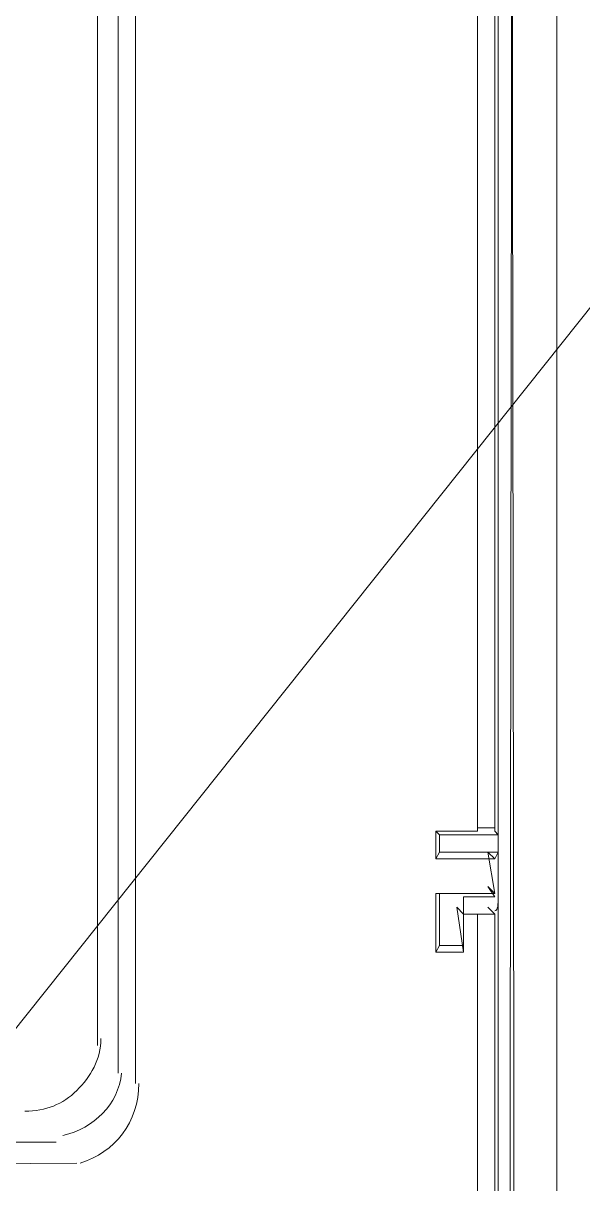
# Model space of a CAD drawing. Header units: metres. Extents: x 2999 to 3164, y 1641 to 1678.
# Drawn here: x 3007.737 to 3007.988, y 1655.782 to 1656.303 of the extents above; entities that cross this region are included whole.
import ezdxf

# ---------------------------------------------------------------- set-up
doc = ezdxf.new("R2010")
doc.units = ezdxf.units.M

msp = doc.modelspace()

# ---------------------------------------------------------------- linework, layer by layer
at = {"color": 150, "linetype": 'Continuous', "lineweight": 20, "true_color": 0x000096}
msp.add_lwpolyline([(3007.6927, 1655.80059), (3010.42723, 1659.23039), (3011.87209, 1659.23039)], dxfattribs=at)
at = {"color": 7, "linetype": 'Continuous', "lineweight": 20, "true_color": 0x000007}
for points in [[(3007.94101, 1655.94026), (3007.94101, 1657.66293), (3007.94101, 1657.66293)], [(3007.95032, 1655.93871), (3007.94877, 1655.94026), (3007.94877, 1657.66293), (3007.95032, 1657.66603), (3007.95032, 1657.52946), (3007.94722, 1657.53256)], [(3007.97671, 1655.22482), (3007.97671, 1657.6443), (3007.9736, 1657.64741)], [(3007.97671, 1657.65206), (3007.97671, 1655.22637), (3007.97671, 1655.22637)], [(3007.95808, 1657.53567), (3007.95032, 1657.52946), (3007.95032, 1655.28845)], [(3007.94101, 1655.94026), (3007.92239, 1655.94026), (3007.92239, 1655.94026)], [(3007.92394, 1655.93871), (3007.92239, 1655.94026), (3007.92239, 1655.94026)], [(3007.92394, 1655.93095), (3007.92239, 1655.92785), (3007.92239, 1655.94026)], [(3007.95032, 1655.93871), (3007.92394, 1655.93871), (3007.92394, 1655.93095), (3007.95032, 1655.93095)], [(3007.95032, 1655.93871), (3007.95032, 1655.93095), (3007.94877, 1655.92785), (3007.94567, 1655.93095), (3007.94877, 1655.91233), (3007.94567, 1655.91543), (3007.94567, 1655.91543), (3007.94877, 1655.91078)], [(3007.94877, 1655.92785), (3007.92239, 1655.92785), (3007.92239, 1655.92785)], [(3007.92394, 1655.91233), (3007.92239, 1655.91233), (3007.92239, 1655.91233)], [(3007.92394, 1655.88905), (3007.92239, 1655.88595), (3007.92239, 1655.91233)], [(3007.92239, 1655.91233), (3007.94877, 1655.91233), (3007.94877, 1655.91233)], [(3007.94877, 1655.91233), (3007.92394, 1655.91233), (3007.92394, 1655.88905), (3007.9348, 1655.88905)], [(3007.94877, 1655.90302), (3007.9348, 1655.90302), (3007.9317, 1655.90612), (3007.9348, 1655.88595)], [(3007.9348, 1655.88905), (3007.9348, 1655.91078), (3007.94877, 1655.91078)], [(3007.94877, 1655.75558), (3007.94877, 1655.75714), (3007.94877, 1655.90302), (3007.94567, 1655.90612)], [(3007.9348, 1655.90302), (3007.94101, 1655.90302), (3007.94101, 1655.90302)], [(3007.94101, 1655.75714), (3007.94101, 1655.90302), (3007.94101, 1655.90302)], [(3007.9348, 1655.88905), (3007.9348, 1655.88595), (3007.92239, 1655.88595)]]:
    msp.add_lwpolyline(points, dxfattribs=at)
msp.add_lwpolyline([(3007.95808, 1655.28845), (3007.95498, 1655.29155), (3007.95808, 1657.53567), (3007.95498, 1657.53877)], close=True, dxfattribs=at)
at = {"color": 5, "linetype": 'Continuous', "lineweight": 20, "true_color": 0x000005}
for points in [[(3007.77961, 1655.83163), (3007.77961, 1656.52845), (3007.77961, 1656.52845)], [(3007.78737, 1656.53), (3007.78737, 1655.82697), (3007.78737, 1655.82697)], [(3007.7703, 1656.5238), (3007.7703, 1655.84404), (3007.7703, 1655.84404)], [(3007.612, 1655.80059), (3007.75167, 1655.80059), (3007.75167, 1655.80059)], [(3007.76099, 1655.79128), (3007.55147, 1655.78973), (3007.55147, 1655.78973)]]:
    msp.add_lwpolyline(points, dxfattribs=at)
at = {"color": 7, "linetype": 'Continuous', "lineweight": 20, "true_color": 0x000007}
for points in [[(3007.94877, 1655.94182), (3007.94877, 1655.94182), (3007.94567, 1655.94182), (3007.94101, 1655.94182)], [(3007.9348, 1655.91078), (3007.9348, 1655.90767), (3007.9348, 1655.90457), (3007.9348, 1655.90457)], [(3007.94877, 1655.90457), (3007.95032, 1655.90457), (3007.95032, 1655.90767), (3007.95032, 1655.91078)], [(3007.94101, 1655.90302), (3007.94567, 1655.90302), (3007.94877, 1655.90302), (3007.94877, 1655.90302)]]:
    msp.add_open_spline(points, degree=3, dxfattribs=at)
at = {"color": 5, "linetype": 'Continuous', "lineweight": 20, "true_color": 0x000005}
msp.add_open_spline([(3007.73771, 1655.81456), (3007.74702, 1655.81456), (3007.75478, 1655.81766), (3007.76099, 1655.82387), (3007.76099, 1655.82387), (3007.76719, 1655.83008), (3007.77185, 1655.83784), (3007.77185, 1655.84715)], degree=3, knots=[0, 0, 0, 0, 0.125, 0.125, 0.125, 0.125001, 1, 1, 1, 1], dxfattribs=at)
for points in [[(3007.75478, 1655.80369), (3007.76875, 1655.8068), (3007.77961, 1655.81766), (3007.78116, 1655.83163)], [(3007.76254, 1655.79128), (3007.77806, 1655.79593), (3007.78892, 1655.8099), (3007.78892, 1655.82697)]]:
    msp.add_open_spline(points, degree=3, dxfattribs=at)

doc.saveas('drawing.dxf')
